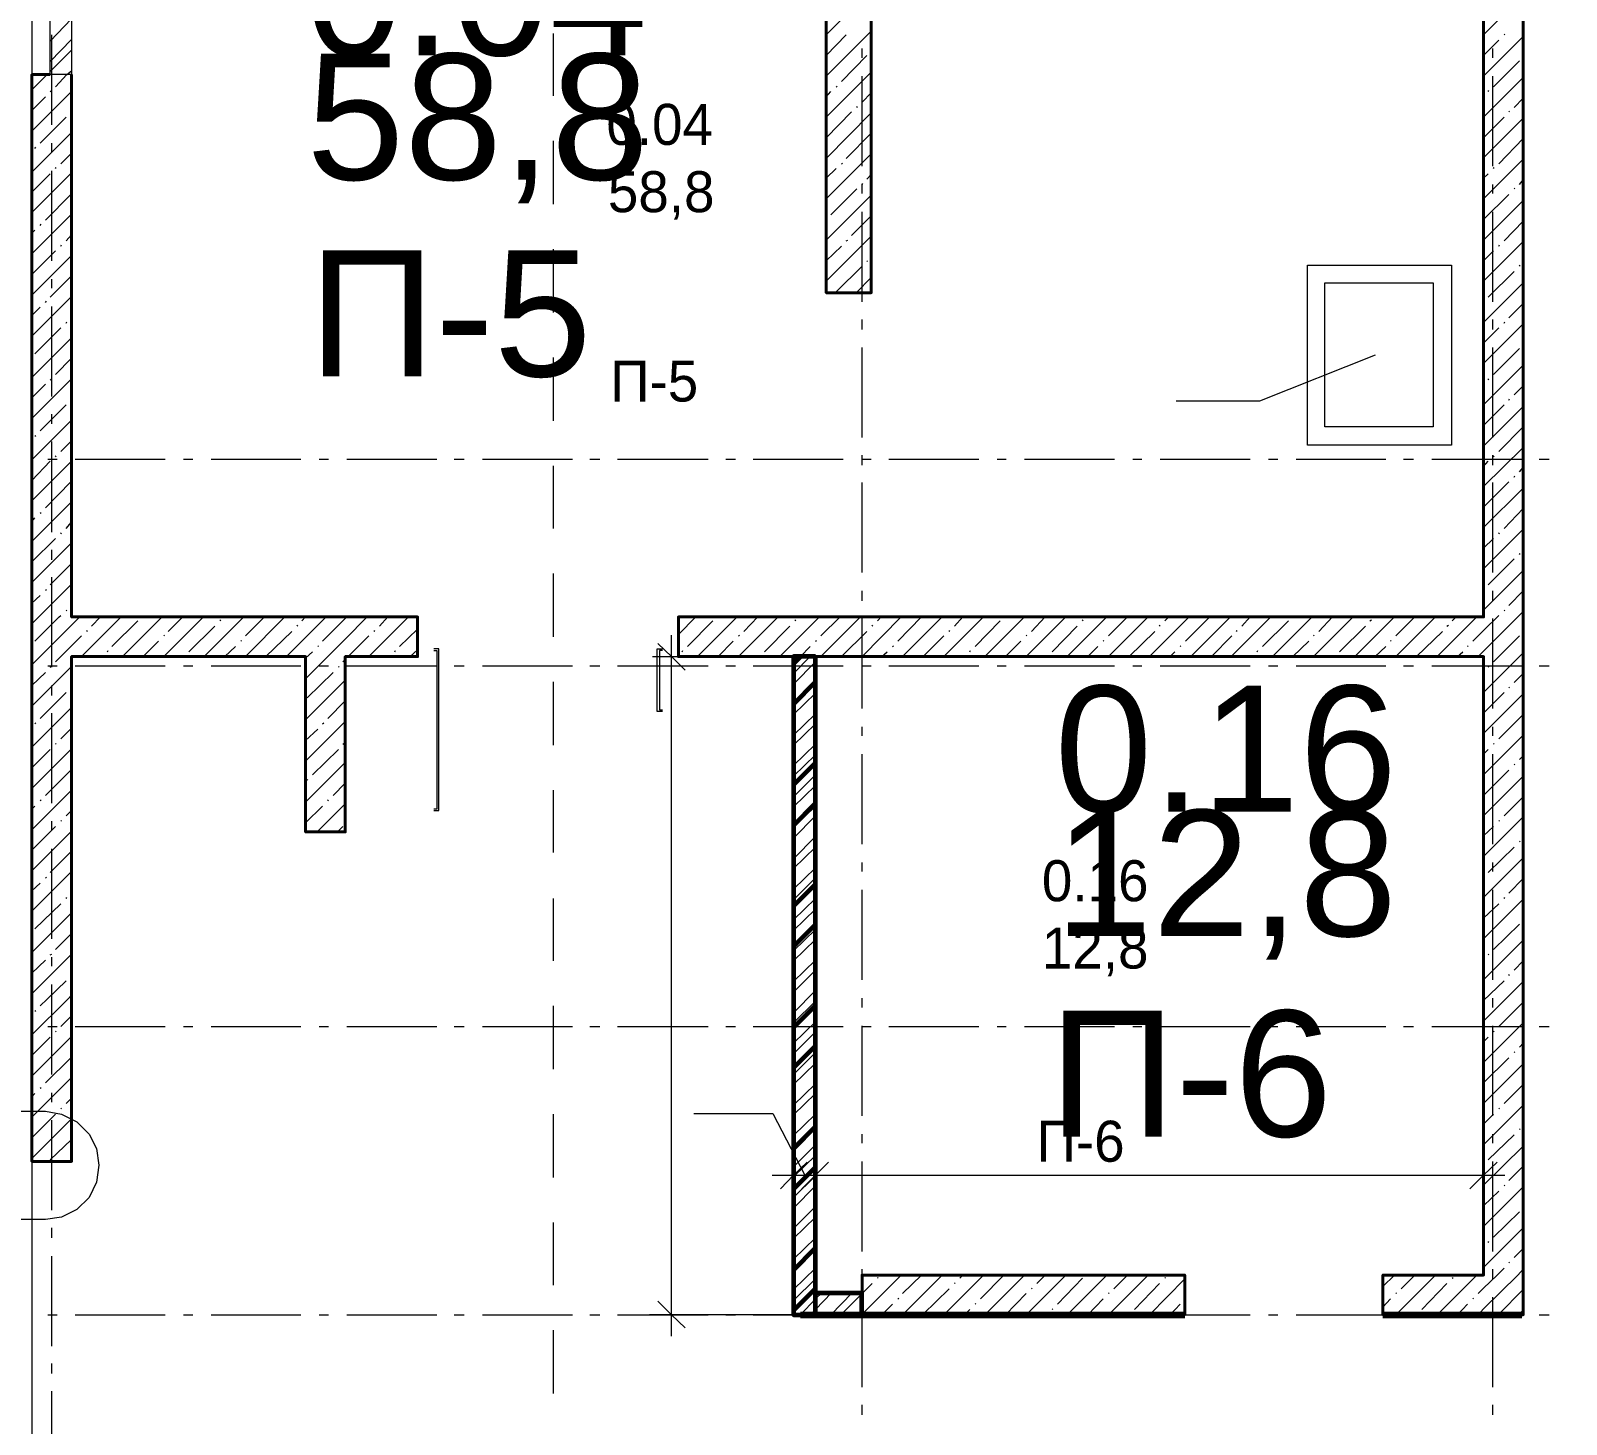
# Model space of a CAD drawing. Header units: millimetres. Extents: x -249154 to 415037, y -45458 to 354837.
# Drawn here: x -145327 to -136795, y 14311 to 22051 of the extents above; entities that cross this region are included whole.
import ezdxf

# ---------------------------------------------------------------- set-up
doc = ezdxf.new("R2010")
doc.units = ezdxf.units.MM
for name, color, linetype, lineweight in [('522 подвал шпакл финишная', 3, 'Continuous', 60), ('6.1.1) Кирпич 4 вып 28 п.', 20, 'Continuous', 60), ('696 покраска подвал', 211, 'Continuous', 120)]:
    doc.layers.add(name, color=color, linetype=linetype, lineweight=lineweight)
doc.layers.add('PDF _Текст', color=7, linetype='Continuous')
doc.styles.get("Standard").update_dxf_attribs({"font": 'arial.ttf'})

msp = doc.modelspace()

# ---------------------------------------------------------------- hatches: boundary and pattern name
at = {"layer": '6.1.1) Кирпич 4 вып 28 п.', "ltscale": 0.5}
h = msp.add_hatch(dxfattribs=at)
h.set_pattern_fill('ANSI32', color=256, scale=50)
h.paths.add_polyline_path([(-140965.9, 18574.9), (-141088.8, 18574.9), (-141088.8, 14918.9), (-140965.9, 14918.9)])
h = msp.add_hatch(dxfattribs=at)
h.set_pattern_fill('ANSI32', color=256, scale=50)
h.paths.add_polyline_path([(-140965.9, 15041.8), (-140711.7, 15041.8), (-140711.7, 14918.9), (-140965.9, 14918.9)])

# ---------------------------------------------------------------- linework, layer by layer
at = {"lineweight": 9}
for points in [[(-145320.9, 28632), (-145320.9, 9157.5)], [(-140906.6, 22027.5), (-140656.7, 22277.5)], [(-137254.9, 22027.5), (-137034.6, 22247.8)], [(-145219.2, 21993.6), (-145100.6, 22116.5)], [(-145210.7, 21527.6), (-145210.7, 22027.5)], [(-142423.2, 21688.6), (-142423.2, 22036)], [(-140906.6, 21798.8), (-140656.7, 22048.7)], [(-140906.6, 21913.2), (-140796.5, 22027.5)], [(-137254.9, 21798.8), (-137034.6, 22019.1)], [(-137140.5, 22027.5), (-137136.3, 22031.8)], [(-145219.2, 21879.3), (-145100.6, 22002.1)], [(-145219.2, 21824.2), (-145100.6, 21942.8)], [(-140707.5, 21900.4), (-140707.5, 21951.3)], [(-137254.9, 21913.2), (-137170.2, 21997.9)], [(-137204, 21900.4), (-137204, 21951.3)], [(-140821.9, 21769.1), (-140682.1, 21913.2)], [(-137199.8, 21739.5), (-137055.8, 21883.5)], [(-145320.9, 21722.5), (-145236.2, 21807.2)], [(-145100.6, 21807.2), (-145219.2, 21807.2)], [(-145189.6, 21739.5), (-145126, 21807.2)], [(-145126, 21807.2), (-145100.6, 21828.4)], [(-140906.6, 21570), (-140656.7, 21820)], [(-140707.5, 21298.9), (-140707.5, 21798.8)], [(-137254.9, 21570), (-137034.6, 21790.3)], [(-137204, 21298.9), (-137204, 21798.8)], [(-145320.9, 21493.8), (-145100.6, 21714)], [(-145320.9, 21608.1), (-145244.6, 21684.4)], [(-145219.2, 21714), (-145210.7, 21718.3)], [(-140906.6, 21684.4), (-140881.2, 21714)], [(-140851.5, 21739.5), (-140847.3, 21743.7)], [(-140707.5, 21654.7), (-140656.7, 21705.6)], [(-137229.5, 21714), (-137225.2, 21718.3)], [(-137085.4, 21625.1), (-137034.6, 21675.9)], [(-145104.8, 21599.7), (-145100.6, 21599.7)], [(-140906.6, 21455.6), (-140766.8, 21599.7)], [(-140906.6, 21341.2), (-140656.7, 21595.4)], [(-140737.2, 21625.1), (-140732.9, 21629.3)], [(-137115.1, 21599.7), (-137110.8, 21603.9)], [(-145274.3, 21426), (-145130.2, 21570)], [(-137254.9, 21455.6), (-137140.5, 21570)], [(-137254.9, 21345.5), (-137034.6, 21565.8)], [(-145320.9, 21265), (-145100.6, 21485.3)], [(-145210.7, 21375.1), (-145210.7, 21426)], [(-142423.2, 21087.1), (-142423.2, 21438.7)], [(-140796.5, 21341.2), (-140656.7, 21481)], [(-137170.2, 21311.6), (-137034.6, 21451.4)], [(-145303.9, 21396.3), (-145299.7, 21404.8)], [(-145159.9, 21311.6), (-145100.6, 21370.9)], [(-140906.6, 21116.7), (-140656.7, 21366.7)], [(-137254.9, 21116.7), (-137034.6, 21337)], [(-145320.9, 21040.5), (-145100.6, 21260.8)], [(-145320.9, 21154.8), (-145219.2, 21256.5)], [(-145210.7, 20773.6), (-145210.7, 21273.5)], [(-145189.6, 21286.2), (-145185.3, 21290.4)], [(-140906.6, 21231.1), (-140851.5, 21286.2)], [(-140821.9, 21311.6), (-140817.6, 21315.8)], [(-140682.1, 21226.9), (-140656.7, 21252.3)], [(-137254.9, 21231.1), (-137229.5, 21256.5)], [(-137199.8, 21286.2), (-137195.6, 21290.4)], [(-140881.2, 21027.8), (-140737.2, 21171.8)], [(-140707.5, 21197.2), (-140703.3, 21201.4)], [(-140707.5, 21146.4), (-140707.5, 21197.2)], [(-137204, 21146.4), (-137204, 21197.2)], [(-137085.4, 21171.8), (-137081.2, 21176)], [(-137055.8, 21197.2), (-137034.6, 21222.6)], [(-145244.6, 20998.1), (-145104.8, 21142.1)], [(-140906.6, 20888), (-140656.7, 21137.9)], [(-137254.9, 21002.3), (-137115.1, 21142.1)], [(-137254.9, 20888), (-137034.6, 21108.2)], [(-145320.9, 20811.7), (-145100.6, 21032)], [(-140906.6, 21002.3), (-140902.4, 21002.3)], [(-140766.8, 20913.4), (-140656.7, 21023.5)], [(-140707.5, 20544.8), (-140707.5, 21044.7)], [(-137204, 20544.8), (-137204, 21044.7)], [(-137140.5, 20883.7), (-137034.6, 20993.9)], [(-145320.9, 20926.1), (-145303.9, 20943)], [(-145274.3, 20968.4), (-145270, 20976.9)], [(-145130.2, 20883.7), (-145100.6, 20917.6)], [(-140906.6, 20659.2), (-140656.7, 20909.1)], [(-145320.9, 20697.3), (-145189.6, 20828.6)], [(-145159.9, 20854.1), (-145155.7, 20862.5)], [(-142423.2, 20485.5), (-142423.2, 20837.1)], [(-140906.6, 20773.6), (-140821.9, 20854.1)], [(-140796.5, 20883.7), (-140788, 20888)], [(-137254.9, 20659.2), (-137034.6, 20879.5)], [(-137254.9, 20773.6), (-137199.8, 20828.6)], [(-137170.2, 20854.1), (-137165.9, 20862.5)], [(-145320.9, 20582.9), (-145100.6, 20803.2)], [(-140851.5, 20599.9), (-140707.5, 20743.9)], [(-140682.1, 20769.3), (-140677.9, 20773.6)], [(-137055.8, 20743.9), (-137051.5, 20748.2)], [(-145219.2, 20570.2), (-145100.6, 20688.8)], [(-145210.7, 20621.1), (-145210.7, 20671.9)], [(-140741.4, 20595.6), (-140656.7, 20680.4)], [(-137254.9, 20430.4), (-137034.6, 20650.7)], [(-137229.5, 20570.2), (-137085.4, 20714.3)], [(-145320.9, 20354.2), (-145100.6, 20574.5)], [(-145320.9, 20468.6), (-145274.3, 20515.2)], [(-145244.6, 20540.6), (-145240.4, 20549)], [(-145210.7, 20019.5), (-145210.7, 20519.4)], [(-137254.9, 20544.8), (-137250.6, 20549)], [(-137115.1, 20455.8), (-137034.6, 20536.3)], [(-145303.9, 20256.7), (-145159.9, 20400.8)], [(-145130.2, 20426.2), (-145126, 20434.7)], [(-145104.8, 20455.8), (-145100.6, 20460.1)], [(-140707.5, 20392.3), (-140707.5, 20447.4)], [(-137254.9, 20201.7), (-137034.6, 20422)], [(-137254.9, 20316.1), (-137170.2, 20400.8)], [(-137204, 20392.3), (-137204, 20447.4)], [(-137140.5, 20426.2), (-137136.3, 20434.7)], [(-145320.9, 20125.4), (-145100.6, 20345.7)], [(-145189.6, 20142.4), (-145100.6, 20231.3)], [(-142423.2, 19883.9), (-142423.2, 20235.6)], [(-140707.5, 19790.7), (-140707.5, 20290.6)], [(-137856.4, 20248.3), (-138500.4, 19994.1), (-138962.1, 19994.1)], [(-137204, 19790.7), (-137204, 20290.6)], [(-137199.8, 20142.4), (-137055.8, 20286.4)], [(-137254.9, 19972.9), (-137034.6, 20193.2)], [(-145320.9, 19896.7), (-145100.6, 20116.9)], [(-145320.9, 20011), (-145244.6, 20087.3)], [(-145219.2, 20112.7), (-145210.7, 20116.9)], [(-137229.5, 20112.7), (-137225.2, 20116.9)], [(-137085.4, 20028), (-137034.6, 20078.8)], [(-145274.3, 19828.9), (-145130.2, 19972.9)], [(-145104.8, 19998.3), (-145100.6, 20002.6)], [(-137254.9, 19858.5), (-137140.5, 19972.9)], [(-137115.1, 19998.3), (-137110.8, 20006.8)], [(-145320.9, 19667.9), (-145100.6, 19888.2)], [(-145210.7, 19867), (-145210.7, 19922.1)], [(-137254.9, 19744.1), (-137034.6, 19964.4)], [(-145303.9, 19799.2), (-145299.7, 19803.5)], [(-137170.2, 19714.5), (-137034.6, 19850.1)], [(-145210.7, 19265.4), (-145210.7, 19769.6)], [(-145159.9, 19714.5), (-145100.6, 19773.8)], [(-137254.9, 19519.6), (-137034.6, 19735.7)], [(-145320.9, 19439.1), (-145100.6, 19659.4)], [(-145320.9, 19553.5), (-145219.2, 19659.4)], [(-145231.9, 19672.1), (-145181.1, 19672.1)], [(-145189.6, 19684.8), (-145185.3, 19689.1)], [(-145079.4, 19672.1), (-144579.5, 19672.1)], [(-144477.9, 19672.1), (-144427, 19672.1)], [(-144325.3, 19672.1), (-143825.5, 19672.1)], [(-143723.8, 19672.1), (-143672.9, 19672.1)], [(-143571.3, 19672.1), (-143071.4, 19672.1)], [(-142973.9, 19672.1), (-142918.9, 19672.1)], [(-142817.2, 19672.1), (-142317.3, 19672.1)], [(-142423.2, 19286.6), (-142423.2, 19634)], [(-142219.9, 19672.1), (-142164.8, 19672.1)], [(-142067.4, 19672.1), (-141563.2, 19672.1)], [(-141465.8, 19672.1), (-141410.7, 19672.1)], [(-141313.3, 19672.1), (-140813.4, 19672.1)], [(-140711.7, 19672.1), (-140656.7, 19672.1)], [(-140707.5, 19638.2), (-140707.5, 19693.3)], [(-140559.2, 19672.1), (-140059.3, 19672.1)], [(-139957.7, 19672.1), (-139906.8, 19672.1)], [(-139805.2, 19672.1), (-139305.3, 19672.1)], [(-139203.6, 19672.1), (-139152.8, 19672.1)], [(-139051.1, 19672.1), (-138551.2, 19672.1)], [(-138449.5, 19672.1), (-138398.7, 19672.1)], [(-138297, 19672.1), (-137797.1, 19672.1)], [(-137699.7, 19672.1), (-137644.6, 19672.1)], [(-137543, 19672.1), (-137043.1, 19672.1)], [(-137254.9, 19629.8), (-137229.5, 19659.4)], [(-137204, 19638.2), (-137204, 19693.3)], [(-137199.8, 19684.8), (-137195.6, 19689.1)], [(-137055.8, 19600.1), (-137034.6, 19625.5)], [(-136945.6, 19672.1), (-136890.6, 19672.1)], [(-145244.6, 19401), (-145104.8, 19545)], [(-140707.5, 19040.9), (-140707.5, 19540.8)], [(-137254.9, 19405.2), (-137115.1, 19545)], [(-137204, 19040.9), (-137204, 19540.8)], [(-137085.4, 19570.5), (-137081.2, 19578.9)], [(-137254.9, 19290.9), (-137034.6, 19511.1)], [(-145320.9, 19214.6), (-145100.6, 19434.9)], [(-145274.3, 19371.3), (-145270, 19375.6)], [(-137140.5, 19286.6), (-137034.6, 19396.8)], [(-145320.9, 19324.7), (-145303.9, 19345.9)], [(-145130.2, 19286.6), (-145100.6, 19320.5)], [(-137254.9, 19062.1), (-137034.6, 19282.4)], [(-145320.9, 19100.2), (-145189.6, 19231.5)], [(-145320.9, 18985.8), (-145100.6, 19206.1)], [(-145159.9, 19257), (-145155.7, 19261.2)], [(-137254.9, 19176.5), (-137199.8, 19231.5)], [(-137170.2, 19257), (-137165.9, 19261.2)], [(-145210.7, 19112.9), (-145210.7, 19168)], [(-137229.5, 18973.1), (-137085.4, 19117.2)], [(-137055.8, 19142.6), (-137051.5, 19146.8)], [(-145219.2, 18973.1), (-145100.6, 19091.7)], [(-142423.2, 18685.1), (-142423.2, 19036.7)], [(-137254.9, 18833.3), (-137034.6, 19053.6)], [(-145320.9, 18757.1), (-145282.8, 18795.2), (-145100.6, 18977.4)], [(-145244.6, 18943.5), (-145240.4, 18947.7)], [(-145210.7, 18515.6), (-145210.7, 19015.5)], [(-137254.9, 18947.7), (-137250.6, 18947.7)], [(-145320.9, 18871.5), (-145274.3, 18913.8)], [(-145104.8, 18858.7), (-145100.6, 18863)], [(-140707.5, 18884.2), (-140707.5, 18939.2)], [(-137204, 18884.2), (-137204, 18939.2)], [(-137115.1, 18858.7), (-137034.6, 18939.2)], [(-145320.9, 18528.3), (-145274.3, 18574.9), (-145054, 18795.2)], [(-145303.9, 18659.6), (-145168.4, 18795.2), (-145159.9, 18803.7)], [(-145130.2, 18829.1), (-145126, 18833.3)], [(-145045.5, 18574.9), (-144825.2, 18795.2)], [(-144990.4, 18744.4), (-144939.6, 18795.2)], [(-144876.1, 18630), (-144732, 18774)], [(-144816.8, 18574.9), (-144596.5, 18795.2)], [(-144588, 18574.9), (-144367.7, 18795.2)], [(-144562.6, 18714.7), (-144482.1, 18795.2)], [(-144363.5, 18574.9), (-144143.2, 18795.2)], [(-144274.5, 18774), (-144270.3, 18778.3)], [(-144134.7, 18574.9), (-143914.4, 18795.2)], [(-144134.7, 18689.3), (-144028.8, 18795.2)], [(-143905.9, 18574.9), (-143800, 18680.8), (-143685.7, 18795.2)], [(-143821.2, 18774), (-143800, 18795.2)], [(-143800, 18452.1), (-143579.7, 18672.3), (-143456.9, 18795.2)], [(-143706.8, 18659.6), (-143579.7, 18786.7), (-143571.3, 18795.2)], [(-143448.4, 18574.9), (-143228.1, 18795.2)], [(-143389.1, 18744.4), (-143342.5, 18795.2)], [(-141728.5, 18697.8), (-141631, 18795.2)], [(-141677.6, 18630), (-141537.8, 18774)], [(-141622.6, 18574.9), (-141402.3, 18795.2)], [(-141393.8, 18574.9), (-141173.5, 18795.2)], [(-141364.1, 18714.7), (-141287.9, 18795.2)], [(-141165, 18574.9), (-140944.7, 18795.2)], [(-141080.3, 18774), (-141076.1, 18778.3)], [(-140936.3, 18574.9), (-140716, 18795.2)], [(-140936.3, 18689.3), (-140830.4, 18795.2)], [(-140707.5, 18574.9), (-140491.5, 18795.2)], [(-140707.5, 18286.8), (-140707.5, 18786.7)], [(-140622.8, 18774), (-140601.6, 18795.2)], [(-140508.4, 18659.6), (-140377.1, 18795.2)], [(-140483, 18574.9), (-140262.7, 18795.2)], [(-140254.2, 18574.9), (-140033.9, 18795.2)], [(-140194.9, 18744.4), (-140148.3, 18795.2)], [(-140080.5, 18630), (-139940.7, 18774)], [(-140025.5, 18574.9), (-139805.2, 18795.2)], [(-139796.7, 18574.9), (-139576.4, 18795.2)], [(-139767, 18714.7), (-139690.8, 18795.2)], [(-139567.9, 18574.9), (-139347.6, 18795.2)], [(-139483.2, 18774), (-139479, 18778.3)], [(-139339.2, 18574.9), (-139118.9, 18795.2)], [(-139339.2, 18689.3), (-139233.3, 18795.2)], [(-139110.4, 18574.9), (-138890.1, 18795.2)], [(-139025.7, 18774), (-139004.5, 18795.2)], [(-138911.3, 18659.6), (-138775.7, 18795.2)], [(-138881.6, 18574.9), (-138661.4, 18795.2)], [(-138657.1, 18574.9), (-138436.8, 18795.2)], [(-138597.8, 18744.4), (-138551.2, 18795.2)], [(-138483.4, 18630), (-138339.4, 18774)], [(-138428.4, 18574.9), (-138208.1, 18795.2)], [(-138199.6, 18574.9), (-137979.3, 18795.2)], [(-138169.9, 18714.7), (-138093.7, 18795.2)], [(-137970.8, 18574.9), (-137750.5, 18795.2)], [(-137886.1, 18774), (-137877.6, 18778.3)], [(-137742.1, 18574.9), (-137521.8, 18795.2)], [(-137742.1, 18689.3), (-137636.2, 18795.2)], [(-137513.3, 18574.9), (-137293, 18795.2)], [(-137428.6, 18774), (-137407.4, 18795.2)], [(-137314.2, 18659.6), (-137254.9, 18718.9), (-137170.2, 18803.7)], [(-137284.5, 18574.9), (-137254.9, 18604.6), (-137034.6, 18824.9)], [(-137204, 18286.8), (-137204, 18786.7)], [(-137140.5, 18829.1), (-137136.3, 18833.3)], [(-145189.6, 18545.3), (-145159.9, 18574.9), (-145045.5, 18689.3)], [(-145015.9, 18714.7), (-145011.6, 18718.9)], [(-144588, 18689.3), (-144583.8, 18693.5)], [(-144448.2, 18600.3), (-144304.2, 18744.4)], [(-144020.3, 18574.9), (-143876.3, 18714.7)], [(-143846.6, 18744.4), (-143842.4, 18748.6)], [(-143562.8, 18574.9), (-143448.4, 18689.3)], [(-143418.8, 18714.7), (-143414.5, 18718.9)], [(-143279, 18630), (-143177.3, 18727.4)], [(-141766.6, 14800.3), (-141766.6, 18693.5)], [(-141393.8, 18689.3), (-141389.6, 18693.5)], [(-141249.8, 18600.3), (-141110, 18744.4)], [(-140821.9, 18574.9), (-140682.1, 18714.7)], [(-140652.4, 18744.4), (-140648.2, 18748.6)], [(-140368.6, 18574.9), (-140254.2, 18689.3)], [(-140224.6, 18714.7), (-140220.3, 18718.9)], [(-139796.7, 18689.3), (-139792.5, 18693.5)], [(-139652.7, 18600.3), (-139512.9, 18744.4)], [(-139224.8, 18574.9), (-139080.7, 18714.7)], [(-139055.3, 18744.4), (-139051.1, 18748.6)], [(-138767.3, 18574.9), (-138652.9, 18689.3)], [(-138627.5, 18714.7), (-138623.2, 18718.9)], [(-138199.6, 18689.3), (-138195.4, 18693.5)], [(-138055.6, 18600.3), (-137911.5, 18744.4)], [(-137627.7, 18574.9), (-137483.6, 18714.7)], [(-137458.2, 18744.4), (-137449.8, 18748.6)], [(-137199.8, 18545.3), (-137055.8, 18689.3)], [(-144901.5, 18600.3), (-144897.2, 18608.8)], [(-144702.4, 18574.9), (-144617.6, 18659.6)], [(-144249.1, 18574.9), (-144189.8, 18630)], [(-144160.1, 18659.6), (-144155.9, 18663.9)], [(-143800, 18566.4), (-143761.9, 18600.3)], [(-143732.3, 18630), (-143728, 18634.2)], [(-143304.4, 18600.3), (-143300.1, 18608.8)], [(-143219.7, 18574.9), (-143177.3, 18613)], [(-143088.3, 17719.2), (-143058.7, 17719.2), (-143058.7, 18617.3), (-143088.3, 18617.3)], [(-143088.3, 18608.8), (-143071.4, 18608.8), (-143071.4, 17727.6), (-143088.3, 17727.6)], [(-141817.4, 18269.9), (-141847.1, 18269.9), (-141847.1, 18617.3), (-141817.4, 18617.3)], [(-141817.4, 18608.8), (-141834.4, 18608.8), (-141834.4, 18278.4), (-141817.4, 18278.4)], [(-141707.3, 18600.3), (-141703, 18608.8)], [(-141508.2, 18574.9), (-141423.4, 18659.6)], [(-141050.6, 18574.9), (-140995.6, 18630)], [(-140965.9, 18659.6), (-140961.7, 18663.9)], [(-140597.4, 18574.9), (-140567.7, 18600.3)], [(-140538.1, 18630), (-140533.8, 18634.2)], [(-140110.2, 18600.3), (-140105.9, 18608.8)], [(-139911.1, 18574.9), (-139826.3, 18659.6)], [(-139453.5, 18574.9), (-139398.5, 18630)], [(-139368.8, 18659.6), (-139364.6, 18663.9)], [(-138996, 18574.9), (-138970.6, 18600.3)], [(-138940.9, 18630), (-138936.7, 18634.2)], [(-138513.1, 18600.3), (-138508.8, 18608.8)], [(-138314, 18574.9), (-138225, 18659.6)], [(-137856.4, 18574.9), (-137797.1, 18630)], [(-137771.7, 18659.6), (-137767.5, 18663.9)], [(-137398.9, 18574.9), (-137369.3, 18600.3)], [(-137343.8, 18630), (-137339.6, 18634.2)], [(-145320.9, 18299.6), (-145100.6, 18519.8)], [(-145231.9, 18524.1), (-145181.1, 18524.1)], [(-145219.2, 18515.6), (-145210.7, 18519.8)], [(-145079.4, 18524.1), (-144579.5, 18524.1)], [(-144931.1, 18574.9), (-144931.1, 18574.9)], [(-144477.9, 18524.1), (-144427, 18524.1)], [(-144473.6, 18574.9), (-144469.4, 18579.1)], [(-144325.3, 18524.1), (-143825.5, 18524.1)], [(-143723.8, 18524.1), (-143672.9, 18524.1)], [(-143617.9, 18515.6), (-143613.6, 18519.8)], [(-143592.5, 18545.3), (-143579.7, 18558)], [(-143571.3, 18524.1), (-143071.4, 18524.1)], [(-143334, 18574.9), (-143334, 18574.9)], [(-142973.9, 18524.1), (-142918.9, 18524.1)], [(-142817.2, 18524.1), (-142317.3, 18524.1)], [(-142219.9, 18524.1), (-142164.8, 18524.1)], [(-142067.4, 18524.1), (-141563.2, 18524.1)], [(-141872.5, 18574.9), (-141766.6, 18574.9), (-141648, 18574.9)], [(-141465.8, 18524.1), (-141410.7, 18524.1)], [(-141313.3, 18524.1), (-140813.4, 18524.1)], [(-141279.4, 18574.9), (-141275.2, 18579.1)], [(-141088.8, 18481.7), (-140995.6, 18574.9)], [(-141088.8, 18422.4), (-140965.9, 18545.3)], [(-140711.7, 18524.1), (-140656.7, 18524.1)], [(-140559.2, 18524.1), (-140059.3, 18524.1)], [(-140139.8, 18574.9), (-140139.8, 18574.9)], [(-139957.7, 18524.1), (-139906.8, 18524.1)], [(-139805.2, 18524.1), (-139305.3, 18524.1)], [(-139682.3, 18574.9), (-139678.1, 18579.1)], [(-139203.6, 18524.1), (-139152.8, 18524.1)], [(-139051.1, 18524.1), (-138551.2, 18524.1)], [(-138542.7, 18574.9), (-138542.7, 18574.9)], [(-138449.5, 18524.1), (-138398.7, 18524.1)], [(-138297, 18524.1), (-137797.1, 18524.1)], [(-138085.2, 18574.9), (-138081, 18579.1)], [(-137699.7, 18524.1), (-137644.6, 18524.1)], [(-137543, 18524.1), (-137043.1, 18524.1)], [(-137254.9, 18375.8), (-137034.6, 18596.1)], [(-137229.5, 18515.6), (-137225.2, 18519.8)], [(-136945.6, 18524.1), (-136890.6, 18524.1)], [(-145320.9, 18413.9), (-145244.6, 18486)], [(-143800, 18223.3), (-143579.7, 18443.6)], [(-143791.6, 18346.2), (-143647.5, 18486)], [(-142423.2, 18083.5), (-142423.2, 18435.1)], [(-141088.8, 18308), (-140965.9, 18430.9)], [(-137085.4, 18430.9), (-137034.6, 18481.7)], [(-145274.3, 18231.8), (-145130.2, 18375.8)], [(-145210.7, 18358.9), (-145210.7, 18413.9)], [(-145104.8, 18401.2), (-145100.6, 18405.5)], [(-141088.8, 18253), (-140965.9, 18371.6)], [(-137254.9, 18261.4), (-137140.5, 18375.8)], [(-137254.9, 18147), (-137034.6, 18367.3)], [(-137115.1, 18401.2), (-137110.8, 18405.5)], [(-145320.9, 18070.8), (-145100.6, 18291.1)], [(-145210.7, 17761.5), (-145210.7, 18261.4)], [(-143677.2, 18231.8), (-143579.7, 18329.2)], [(-145303.9, 18202.1), (-145299.7, 18206.4)], [(-145159.9, 18117.4), (-145100.6, 18176.7)], [(-143800, 17994.5), (-143579.7, 18214.8)], [(-143706.8, 18202.1), (-143698.4, 18206.4)], [(-141088.8, 18138.6), (-140965.9, 18257.2)], [(-141088.8, 18083.5), (-140965.9, 18202.1)], [(-140707.5, 18134.3), (-140707.5, 18185.2)], [(-137204, 18134.3), (-137204, 18185.2)], [(-137170.2, 18117.4), (-137034.6, 18253)], [(-145189.6, 18087.7), (-145185.3, 18092)], [(-143800, 18108.9), (-143732.3, 18172.5)], [(-143592.5, 18087.7), (-143588.2, 18092)], [(-137254.9, 17918.3), (-137034.6, 18138.6)], [(-137199.8, 18087.7), (-137195.6, 18092)], [(-145320.9, 17842), (-145100.6, 18062.3)], [(-145320.9, 17956.4), (-145219.2, 18058.1)], [(-143761.9, 17918.3), (-143617.9, 18058.1)], [(-141088.8, 17969.1), (-140965.9, 18087.7)], [(-141088.8, 17909.8), (-140965.9, 18028.4)], [(-140707.5, 17532.8), (-140707.5, 18032.7)], [(-137254.9, 18032.7), (-137229.5, 18058.1)], [(-137204, 17532.8), (-137204, 18032.7)], [(-137055.8, 18003), (-137034.6, 18024.2)], [(-145244.6, 17803.9), (-145104.8, 17943.7)], [(-143800, 17765.8), (-143579.7, 17986.1)], [(-141088.8, 17795.4), (-140965.9, 17918.3)], [(-137254.9, 17803.9), (-137115.1, 17943.7)], [(-137085.4, 17973.4), (-137081.2, 17977.6)], [(-145320.9, 17613.3), (-145100.6, 17833.6)], [(-143791.6, 17888.6), (-143787.3, 17892.9)], [(-143647.5, 17803.9), (-143579.7, 17871.7)], [(-142423.2, 17486.2), (-142423.2, 17833.6)], [(-141088.8, 17740.4), (-140965.9, 17859)], [(-137254.9, 17689.5), (-137034.6, 17909.8)], [(-145274.3, 17774.2), (-145270, 17778.5)], [(-143736.5, 17600.6), (-143579.7, 17757.3)], [(-143677.2, 17774.2), (-143672.9, 17778.5)], [(-137140.5, 17689.5), (-137034.6, 17795.4)], [(-145320.9, 17727.6), (-145303.9, 17744.6)], [(-145159.9, 17659.9), (-145155.7, 17664.1)], [(-145130.2, 17689.5), (-145100.6, 17719.2)], [(-143800, 17651.4), (-143706.8, 17744.6)], [(-141088.8, 17626), (-140965.9, 17744.6)], [(-141088.8, 17566.7), (-140965.9, 17689.5)], [(-137254.9, 17465), (-137034.6, 17685.3)], [(-137170.2, 17659.9), (-137165.9, 17664.1)], [(-145320.9, 17498.9), (-145189.6, 17630.2)], [(-145320.9, 17384.5), (-145100.6, 17604.8)], [(-145210.7, 17609), (-145210.7, 17659.9)], [(-143622.1, 17600.6), (-143592.5, 17630.2)], [(-137254.9, 17579.4), (-137199.8, 17630.2)], [(-145219.2, 17376), (-145100.6, 17494.6)], [(-145210.7, 17007.5), (-145210.7, 17507.4)], [(-141088.8, 17452.3), (-140965.9, 17575.1)], [(-141088.8, 17397.2), (-140965.9, 17515.8)], [(-137229.5, 17376), (-137085.4, 17515.8)], [(-137055.8, 17545.5), (-137051.5, 17549.7)], [(-140707.5, 17380.3), (-140707.5, 17431.1)], [(-137254.9, 17236.2), (-137034.6, 17456.5)], [(-137204, 17380.3), (-137204, 17431.1)], [(-145320.9, 17160), (-145100.6, 17380.3)], [(-145244.6, 17346.4), (-145240.4, 17350.6)], [(-141088.8, 17282.8), (-140965.9, 17401.4)], [(-141088.8, 17223.5), (-140965.9, 17346.4)], [(-137254.9, 17350.6), (-137250.6, 17350.6)], [(-137115.1, 17261.6), (-137034.6, 17342.1)], [(-145320.9, 17274.4), (-145274.3, 17316.7)], [(-145130.2, 17232), (-145126, 17236.2)], [(-145104.8, 17261.6), (-145100.6, 17265.9)], [(-140707.5, 16778.7), (-140707.5, 17278.6)], [(-137204, 16778.7), (-137204, 17278.6)], [(-137140.5, 17232), (-137136.3, 17236.2)], [(-145320.9, 16931.2), (-145100.6, 17151.5)], [(-145303.9, 17062.5), (-145159.9, 17202.3)], [(-142423.2, 16884.6), (-142423.2, 17232)], [(-141088.8, 17113.4), (-140965.9, 17232)], [(-141088.8, 17054.1), (-140965.9, 17172.7)], [(-137254.9, 17007.5), (-137034.6, 17227.8)], [(-137254.9, 17121.8), (-137170.2, 17202.3)], [(-137199.8, 16948.2), (-137055.8, 17088)], [(-145189.6, 16948.2), (-145100.6, 17037.1)], [(-141088.8, 16939.7), (-140965.9, 17058.3)], [(-141088.8, 16884.6), (-140965.9, 17003.2)], [(-137254.9, 16778.7), (-137034.6, 16999)], [(-145320.9, 16702.4), (-145100.6, 16922.7)], [(-145219.2, 16918.5), (-145210.7, 16922.7)], [(-145210.7, 16855), (-145210.7, 16905.8)], [(-137229.5, 16918.5), (-137225.2, 16922.7)], [(-145320.9, 16816.8), (-145244.6, 16888.8)], [(-145104.8, 16804.1), (-145100.6, 16808.4)], [(-141088.8, 16770.2), (-140965.9, 16888.8)], [(-141088.8, 16710.9), (-140965.9, 16833.8)], [(-137115.1, 16804.1), (-137110.8, 16808.4)], [(-137085.4, 16833.8), (-137034.6, 16884.6)], [(-145274.3, 16634.7), (-145236.2, 16672.8), (-145130.2, 16774.5)], [(-145210.7, 16253.4), (-145210.7, 16753.3)], [(-137254.9, 16664.3), (-137140.5, 16774.5)], [(-137254.9, 16549.9), (-137034.6, 16770.2)], [(-145320.9, 16473.7), (-145121.8, 16672.8), (-145100.6, 16694)], [(-141088.8, 16596.5), (-140965.9, 16719.4)], [(-141088.8, 16541.5), (-140965.9, 16660.1)], [(-140707.5, 16626.2), (-140707.5, 16677)], [(-137204, 16626.2), (-137204, 16677)], [(-137170.2, 16520.3), (-137034.6, 16655.8)], [(-145303.9, 16605), (-145299.7, 16609.2)], [(-145159.9, 16520.3), (-145100.6, 16579.6)], [(-142423.2, 16283.1), (-142423.2, 16634.7)], [(-145231.9, 16520.3), (-145181.1, 16520.3)], [(-145189.6, 16490.6), (-145185.3, 16494.9)], [(-145079.4, 16520.3), (-144579.5, 16520.3)], [(-144477.9, 16520.3), (-144427, 16520.3)], [(-144325.3, 16520.3), (-143825.5, 16520.3)], [(-143723.8, 16520.3), (-143672.9, 16520.3)], [(-143571.3, 16520.3), (-143071.4, 16520.3)], [(-142973.9, 16520.3), (-142918.9, 16520.3)], [(-142817.2, 16520.3), (-142317.3, 16520.3)], [(-142219.9, 16520.3), (-142164.8, 16520.3)], [(-142067.4, 16520.3), (-141563.2, 16520.3)], [(-141465.8, 16520.3), (-141410.7, 16520.3)], [(-141313.3, 16520.3), (-140813.4, 16520.3)], [(-141088.8, 16427.1), (-140965.9, 16545.7)], [(-141088.8, 16367.8), (-140965.9, 16490.6)], [(-140711.7, 16520.3), (-140656.7, 16520.3)], [(-140707.5, 16024.6), (-140707.5, 16524.5)], [(-140559.2, 16520.3), (-140059.3, 16520.3)], [(-139957.7, 16520.3), (-139906.8, 16520.3)], [(-139805.2, 16520.3), (-139305.3, 16520.3)], [(-139203.6, 16520.3), (-139152.8, 16520.3)], [(-139051.1, 16520.3), (-138551.2, 16520.3)], [(-138449.5, 16520.3), (-138398.7, 16520.3)], [(-138297, 16520.3), (-137797.1, 16520.3)], [(-137699.7, 16520.3), (-137644.6, 16520.3)], [(-137543, 16520.3), (-137043.1, 16520.3)], [(-137254.9, 16321.2), (-137034.6, 16541.5)], [(-137204, 16024.6), (-137204, 16524.5)], [(-137199.8, 16490.6), (-137195.6, 16494.9)], [(-136945.6, 16520.3), (-136890.6, 16520.3)], [(-145320.9, 16244.9), (-145100.6, 16465.2)], [(-145320.9, 16359.3), (-145219.2, 16461)], [(-137254.9, 16435.6), (-137229.5, 16461)], [(-137055.8, 16405.9), (-137034.6, 16427.1)], [(-145244.6, 16206.8), (-145104.8, 16346.6)], [(-141088.8, 16253.4), (-140965.9, 16376.3)], [(-141088.8, 16198.3), (-140965.9, 16316.9)], [(-137254.9, 16206.8), (-137115.1, 16346.6)], [(-137254.9, 16092.4), (-137034.6, 16312.7)], [(-137085.4, 16376.3), (-137081.2, 16380.5)], [(-145320.9, 16016.2), (-145100.6, 16236.5)], [(-145320.9, 16130.5), (-145303.9, 16147.5)], [(-145274.3, 16177.1), (-145270, 16181.4)], [(-145210.7, 16100.9), (-145210.7, 16151.7)], [(-141088.8, 16083.9), (-140965.9, 16202.6)], [(-141088.8, 16028.9), (-140965.9, 16147.5)], [(-137140.5, 16092.4), (-137034.6, 16198.3)], [(-145159.9, 16062.8), (-145155.7, 16067)], [(-145130.2, 16092.4), (-145100.6, 16122.1)], [(-137254.9, 15863.7), (-137034.6, 16083.9)], [(-137170.2, 16062.8), (-137165.9, 16067)], [(-145320.9, 15901.8), (-145189.6, 16033.1)], [(-145320.9, 15787.4), (-145100.6, 16007.7)], [(-145210.7, 15499.3), (-145210.7, 15999.2)], [(-142423.2, 15681.5), (-142423.2, 16033.1)], [(-141643.7, 16037.3), (-141203.2, 16037.3), (-141025.2, 15694.2)], [(-141088.8, 15914.5), (-140965.9, 16033.1)], [(-141088.8, 15855.2), (-140965.9, 15978)], [(-137254.9, 15978), (-137199.8, 16033.1)], [(-145219.2, 15778.9), (-145100.6, 15893.3)], [(-140707.5, 15872.1), (-140707.5, 15923)], [(-137229.5, 15778.9), (-137085.4, 15918.7)], [(-137204, 15872.1), (-137204, 15923)], [(-137055.8, 15948.4), (-137051.5, 15952.6)], [(-141088.8, 15740.8), (-140965.9, 15863.7)], [(-141088.8, 15685.7), (-140965.9, 15804.3)], [(-141088.8, 15800.1), (-141088.8, 15694.2), (-141088.8, 15571.3)], [(-140965.9, 15800.1), (-140965.9, 15694.2), (-140965.9, 15571.3)], [(-137254.9, 15639.1), (-137034.6, 15855.2)], [(-137254.9, 15800.1), (-137254.9, 15694.2), (-137254.9, 15571.3)], [(-145109.1, 15770.5), (-145100.6, 15778.9)], [(-140707.5, 15270.6), (-140707.5, 15770.5)], [(-137254.9, 15749.3), (-137250.6, 15753.5)], [(-137204, 15270.6), (-137204, 15770.5)], [(-137115.1, 15664.5), (-137034.6, 15745)], [(-141207.4, 15694.2), (-140965.9, 15694.2), (-137136.3, 15694.2)], [(-141088.8, 15571.3), (-140965.9, 15690)], [(-141088.8, 15512), (-140965.9, 15634.9)], [(-137254.9, 15410.4), (-137034.6, 15630.7)], [(-137140.5, 15634.9), (-137136.3, 15639.1)], [(-137254.9, 15524.7), (-137170.2, 15605.2)], [(-141088.8, 15397.7), (-140965.9, 15520.5)], [(-141088.8, 15342.6), (-140965.9, 15461.2)], [(-137199.8, 15351.1), (-137055.8, 15490.9)], [(-145210.7, 15346.8), (-145210.7, 15401.9)], [(-142423.2, 15084.2), (-142423.2, 15431.5)], [(-137254.9, 15181.6), (-137034.6, 15401.9)], [(-141088.8, 15228.2), (-140965.9, 15346.8)], [(-141088.8, 15173.1), (-140965.9, 15291.7)], [(-137229.5, 15321.4), (-137225.2, 15325.6)], [(-137085.4, 15236.7), (-137034.6, 15287.5)], [(-145210.7, 14745.3), (-145210.7, 15245.1)], [(-137115.1, 15207), (-137110.8, 15211.3)], [(-141088.8, 15058.7), (-140965.9, 15177.4)], [(-141088.8, 14999.4), (-140965.9, 15118.1)], [(-140707.5, 15118.1), (-140707.5, 15173.1)], [(-140707.5, 14923.2), (-140491.5, 15139.2)], [(-140622.8, 15122.3), (-140618.5, 15126.5)], [(-140483, 14918.9), (-140262.7, 15139.2)], [(-140483, 15037.6), (-140377.1, 15139.2)], [(-140254.2, 14918.9), (-140033.9, 15139.2)], [(-140165.3, 15122.3), (-140148.3, 15139.2)], [(-140050.9, 15007.9), (-139919.5, 15139.2)], [(-140025.5, 14918.9), (-139805.2, 15139.2)], [(-139796.7, 14918.9), (-139576.4, 15139.2)], [(-139737.4, 15092.6), (-139690.8, 15139.2)], [(-139623, 14978.3), (-139483.2, 15122.3)], [(-139567.9, 14918.9), (-139347.6, 15139.2)], [(-139339.2, 14918.9), (-139118.9, 15139.2)], [(-139309.5, 15063), (-139233.3, 15139.2)], [(-139110.4, 14918.9), (-138915.5, 15118.1)], [(-139025.7, 15122.3), (-139021.4, 15126.5)], [(-137814.1, 15075.7), (-137750.5, 15139.2)], [(-137742.1, 14918.9), (-137521.8, 15139.2)], [(-137712.4, 15063), (-137636.2, 15139.2)], [(-137513.3, 14918.9), (-137293, 15139.2)], [(-137428.6, 15122.3), (-137424.3, 15126.5)], [(-137284.5, 15037.6), (-137254.9, 15067.2), (-137178.6, 15139.2), (-137140.5, 15177.4)], [(-137284.5, 14918.9), (-137254.9, 14952.8), (-137064.2, 15139.2), (-137034.6, 15173.1)], [(-137204, 15118.1), (-137204, 15173.1)], [(-141050.6, 14918.9), (-140965.9, 15007.9), (-140932, 15041.8)], [(-140995.6, 14918.9), (-140965.9, 14948.6), (-140877, 15041.8)], [(-140881.2, 14918.9), (-140762.6, 15041.8)], [(-140826.1, 14918.9), (-140707.5, 15037.6)], [(-140707.5, 15037.6), (-140652.4, 15092.6)], [(-140707.5, 14516.5), (-140707.5, 15016.4)], [(-140368.6, 14923.2), (-140224.6, 15063)], [(-140194.9, 15092.6), (-140190.7, 15096.9)], [(-139911.1, 14918.9), (-139796.7, 15037.6)], [(-139767, 15063), (-139762.8, 15067.2)], [(-139339.2, 15037.6), (-139334.9, 15041.8)], [(-139195.1, 14948.6), (-139055.3, 15092.6)], [(-137742.1, 15037.6), (-137737.8, 15041.8)], [(-137598, 14948.6), (-137458.2, 15092.6)], [(-137204, 14516.5), (-137204, 15016.4)], [(-137170.2, 14923.2), (-137034.6, 15058.7)], [(-140597.4, 14918.9), (-140538.1, 14978.3)], [(-140508.4, 15007.9), (-140504.2, 15012.1)], [(-140139.8, 14918.9), (-140110.2, 14948.6)], [(-140080.5, 14978.3), (-140076.3, 14982.5)], [(-139652.7, 14948.6), (-139648.4, 14952.8)], [(-139453.5, 14918.9), (-139368.8, 15007.9)], [(-138996, 14918.9), (-138940.9, 14978.3)], [(-137814.1, 14961.3), (-137771.7, 15007.9)], [(-137398.9, 14918.9), (-137343.8, 14978.3)], [(-137314.2, 15007.9), (-137310, 15012.1)], [(-137055.8, 14918.9), (-137034.6, 14944.4)], [(-145231.9, 14918.9), (-145181.1, 14918.9)], [(-145079.4, 14918.9), (-144579.5, 14918.9)], [(-144477.9, 14918.9), (-144427, 14918.9)], [(-144325.3, 14918.9), (-143825.5, 14918.9)], [(-143723.8, 14918.9), (-143672.9, 14918.9)], [(-143571.3, 14918.9), (-143071.4, 14918.9)], [(-142973.9, 14918.9), (-142918.9, 14918.9)], [(-142817.2, 14918.9), (-142317.3, 14918.9)], [(-142219.9, 14918.9), (-142164.8, 14918.9)], [(-142067.4, 14918.9), (-141563.2, 14918.9)], [(-141088.8, 14918.9), (-141766.6, 14918.9), (-141889.4, 14918.9)], [(-141465.8, 14918.9), (-141410.7, 14918.9)], [(-141313.3, 14918.9), (-140813.4, 14918.9)], [(-140711.7, 14918.9), (-140707.5, 14923.2)], [(-140711.7, 14918.9), (-140656.7, 14918.9)], [(-140559.2, 14918.9), (-140059.3, 14918.9)], [(-139957.7, 14918.9), (-139906.8, 14918.9)], [(-139805.2, 14918.9), (-139305.3, 14918.9)], [(-139682.3, 14918.9), (-139682.3, 14923.2)], [(-139224.8, 14923.2), (-139220.5, 14927.4)], [(-139203.6, 14918.9), (-139152.8, 14918.9)], [(-139051.1, 14918.9), (-138551.2, 14918.9)], [(-138449.5, 14918.9), (-138398.7, 14918.9)], [(-138297, 14918.9), (-137797.1, 14918.9)], [(-137699.7, 14918.9), (-137644.6, 14918.9)], [(-137627.7, 14923.2), (-137623.4, 14927.4)], [(-137543, 14918.9), (-137043.1, 14918.9)], [(-136945.6, 14918.9), (-136890.6, 14918.9)], [(-142423.2, 14482.6), (-142423.2, 14834.2)], [(-145210.7, 14592.8), (-145210.7, 14647.8)], [(-145210.7, 13991.2), (-145210.7, 14495.3)], [(-140707.5, 14364), (-140707.5, 14419.1)], [(-137204, 14364), (-137204, 14419.1)]]:
    msp.add_lwpolyline(points, dxfattribs=at)
at = {"lineweight": 40}
for points in [[(-144998.9, 25209), (-144914.2, 25209), (-141093, 25209), (-141008.3, 25209), (-141093, 25209), (-144914.2, 25209), (-144998.9, 25209), (-145100.6, 25209), (-145100.6, 24959.1), (-140906.6, 24959.1), (-140906.6, 20595.6), (-140656.7, 20595.6), (-140656.7, 28382), (-137254.9, 28382), (-137254.9, 22675.7), (-137254.9, 18795.2), (-141728.5, 18795.2), (-141728.5, 18574.9), (-141088.8, 18574.9)], [(-140965.9, 18574.9), (-137254.9, 18574.9), (-137254.9, 15139.2), (-137814.1, 15139.2), (-137814.1, 14918.9), (-137254.9, 14918.9), (-137034.6, 14918.9), (-137034.6, 15139.2), (-137034.6, 22675.7), (-137004.9, 22675.7), (-129477, 22675.7)], [(-145100.6, 21807.2), (-145100.6, 18795.2), (-143800, 18795.2), (-143579.7, 18795.2), (-143177.3, 18795.2), (-143177.3, 18574.9), (-143579.7, 18574.9), (-143579.7, 17600.6), (-143800, 17600.6), (-143800, 18015.7), (-143800, 18574.9), (-145100.6, 18574.9), (-145100.6, 18015.7), (-145100.6, 17465), (-145100.6, 16672.8), (-145100.6, 15770.5), (-145320.9, 15770.5), (-145320.9, 16672.8), (-145320.9, 18574.9), (-145320.9, 18795.2), (-145320.9, 21807.2), (-145219.2, 21807.2)]]:
    msp.add_lwpolyline(points, dxfattribs=at)
at = {"lineweight": 9}
for points in [[(-145219.2, 21807.2), (-145219.2, 23408.6), (-145100.6, 23408.6), (-145100.6, 21807.2)], [(-138233.5, 19748.4), (-138233.5, 20748.2), (-137432.8, 20748.2), (-137432.8, 19748.4)], [(-137534.5, 19850.1), (-138136, 19850.1), (-138136, 20650.7), (-137534.5, 20650.7)], [(-140965.9, 15041.8), (-140965.9, 18574.9), (-141088.8, 18574.9), (-141088.8, 14918.9), (-140965.9, 14918.9), (-140707.5, 14918.9), (-140707.5, 15041.8)], [(-145448, 16050.1), (-145244.6, 16050.1), (-145155.7, 16033.1), (-145070.9, 15990.7), (-145003.2, 15923), (-144960.8, 15842.5), (-144948.1, 15749.3), (-144960.8, 15656.1), (-145003.2, 15571.3), (-145070.9, 15503.6), (-145155.7, 15461.2), (-145244.6, 15448.5), (-145448, 15448.5), (-145541.2, 15461.2), (-145621.7, 15503.6), (-145689.4, 15571.3), (-145731.8, 15656.1), (-145748.8, 15749.3), (-145731.8, 15842.5), (-145689.4, 15923), (-145621.7, 15990.7), (-145541.2, 16033.1)]]:
    msp.add_lwpolyline(points, close=True, dxfattribs=at)
at = {"lineweight": 18}
for points in [[(-141842.8, 18646.9), (-141766.6, 18574.9), (-141690.3, 18498.7)], [(-141012.5, 15766.2), (-141088.8, 15694.2), (-141160.8, 15617.9)], [(-140893.9, 15766.2), (-140965.9, 15694.2), (-141042.2, 15617.9)], [(-137178.6, 15766.2), (-137254.9, 15694.2), (-137331.1, 15617.9)], [(-141842.8, 14995.2), (-141766.6, 14918.9), (-141690.3, 14846.9)]]:
    msp.add_lwpolyline(points, dxfattribs=at)
at = {"lineweight": 40}
msp.add_lwpolyline([(-140707.5, 14918.9), (-138915.5, 14918.9), (-138915.5, 15139.2), (-140707.5, 15139.2)], close=True, dxfattribs=at)
at = {"layer": '522 подвал шпакл финишная', "ltscale": 0.5}
for points in [[(-141050.6, 14918.9), (-138915.5, 14918.9)], [(-137814.1, 14918.9), (-137043.1, 14918.9)]]:
    msp.add_lwpolyline(points, dxfattribs=at)
at = {"layer": '6.1.1) Кирпич 4 вып 28 п.', "ltscale": 0.5}
for points in [[(-140965.9, 18574.9), (-141088.8, 18574.9), (-141088.8, 14918.9), (-140965.9, 14918.9)], [(-140965.9, 15041.8), (-140711.7, 15041.8), (-140711.7, 14918.9), (-140965.9, 14918.9)]]:
    msp.add_lwpolyline(points, close=True, dxfattribs=at)
at = {"layer": '696 покраска подвал', "ltscale": 0.5}
for points in [[(-141050.6, 14918.9), (-138915.5, 14918.9)], [(-137814.1, 14918.9), (-137043.1, 14918.9)]]:
    msp.add_lwpolyline(points, dxfattribs=at)

# ---------------------------------------------------------------- texts
at = {"char_height": 700, "attachment_point": 4}
for s, insert in [('0.04', (-143803.9, 22258.9)), ('58,8', (-143795.5, 21508.1)), ('П-5', (-143782.8, 20475.8)), ('0.16', (-139638.8, 18058)), ('12,8', (-139638.8, 17307.2)), ('П-6', (-139668.4, 16253.8))]:
    msp.add_mtext(s, dxfattribs=dict(at, insert=insert))
at = {"layer": 'PDF _Текст', "char_height": 227.67, "attachment_point": 4, "style": ''}
for s, insert in [('0.04', (-142128.9, 21529.1)), ('58,8', (-142120.5, 21135.7)), ('П-5', (-142107.8, 20103.5)), ('0.16', (-139709.1, 17328.3)), ('12,8', (-139709.1, 16934.8)), ('П-6', (-139738.7, 15881.4))]:
    msp.add_mtext(s, dxfattribs=dict(at, insert=insert))

doc.saveas('drawing.dxf')
